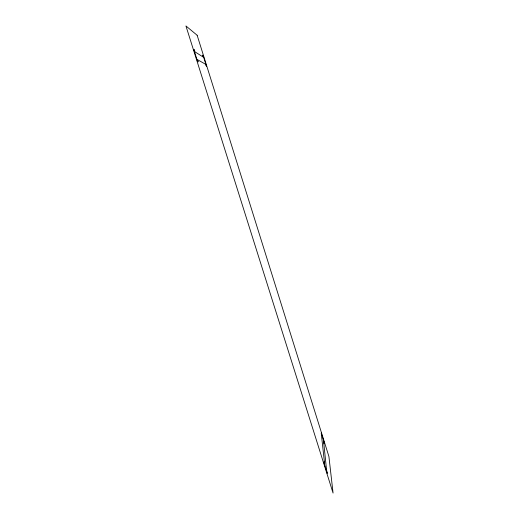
<?xml version="1.0" encoding="UTF-8"?>
<svg xmlns="http://www.w3.org/2000/svg" width="519" height="519" viewBox="0 0 519 519"><rect width="100%" height="100%" fill="white"/><g stroke="black" fill="none" stroke-linecap="round" stroke-linejoin="round"><path stroke-width="0.78" d="M198.135 61.806L197.59 61.508L193.749 49.318L194.32 49.688L195.001 51.861L203.227 57.084L202.611 55.105L203.078 55.41L206.517 66.4L205.453 64.187L197.454 59.646L198.135 61.806M197.142 35.247L185.932 25.95L333.068 493.05L328.91 456.506L197.142 35.247M324.589 463.545L324.044 461.832L324.232 463.694L327.262 473.315L326.522 469.701L323.655 441.838L324.148 443.427L323.986 441.825L321.209 432.956L324.589 463.545"/></g></svg>
